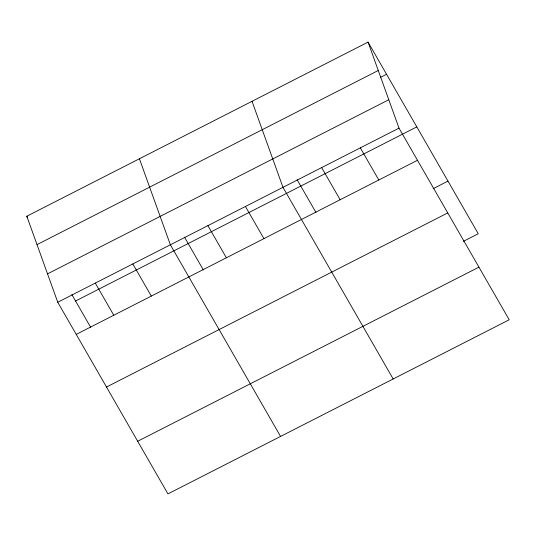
<?xml version="1.0" encoding="UTF-8"?>
<svg xmlns="http://www.w3.org/2000/svg" width="536" height="536" viewBox="0 0 536 536"><rect width="100%" height="100%" fill="white"/><g stroke="black" fill="none" stroke-linecap="round" stroke-linejoin="round"><path stroke-width="0.8" d="M368.058 42.11L398.998 128.131L509.2 319.771L167.942 493.891L57.747 302.25L26.8 216.229L368.058 42.11L478.253 233.75L463.379 241.341M37.011 244.617L378.269 70.497M380.587 77.291L386.543 74.256M47.537 273.863L388.788 99.743M57.747 302.25L398.998 128.131M75.549 301.011L416.807 126.885M76.233 334.397L417.484 160.277M433.115 188.706L447.989 181.114M106.496 387.032L447.754 212.913M137.678 441.262L478.936 267.142M360.326 147.862L378.811 180.009M321.647 167.601L340.139 199.747M297.098 179.687L315.959 212.49M393.176 378.972L282.975 187.332L252.027 101.311M245.434 206.487L263.92 238.634M207.901 225.636L226.386 257.783M184.485 237.147L203.345 269.95M280.562 436.431L170.361 244.791L139.414 158.77M132.821 263.947L151.306 296.093M95.287 283.095L113.773 315.248M26.8 216.229L27.624 217.656M71.871 294.606L90.731 327.409"/></g></svg>
